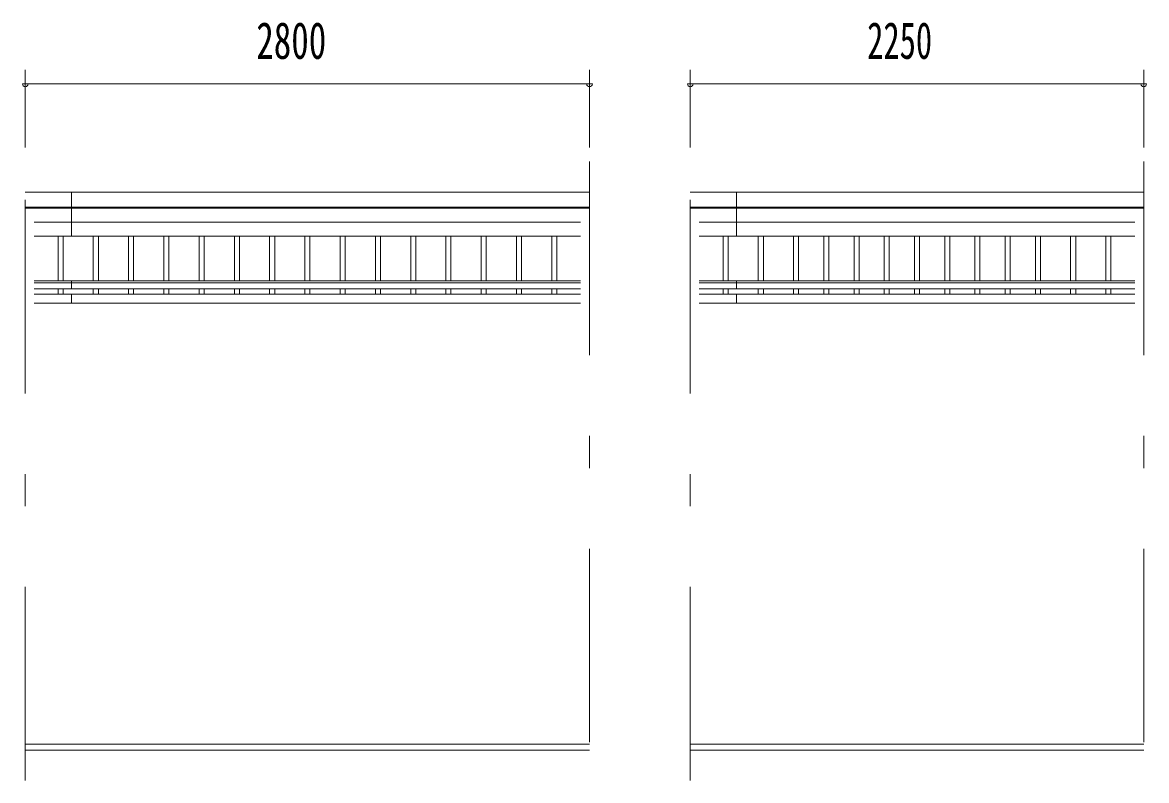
# Model space of a CAD drawing. Units: millimetres, scale not verified. Extents: x -34086 to 34091, y -14700 to 14700.
# Drawn here: x -20044 to -14466, y 2978 to 6738 of the extents above; entities that cross this region are included whole.
import ezdxf
from ezdxf.enums import TextEntityAlignment as Align

# ---------------------------------------------------------------- set-up
doc = ezdxf.new("R2010")
doc.units = ezdxf.units.MM
doc.header["$LTSCALE"] = 80
doc.linetypes.add('USER3', pattern=[24, 12, -5, 2, -5])
for name, color, linetype, lineweight in [('0-2_1-07BOLD', 7, 'Continuous', 18), ('0-3_1-27CENTER', 3, 'USER3', 18), ('0-4_1-47THIN', 4, 'Continuous', 18), ('0-5_1-57DIM', 3, 'Continuous', 18)]:
    doc.layers.add(name, color=color, linetype=linetype, lineweight=lineweight)
doc.styles.add('ＭＳ ゴシック', font='')
doc.styles.get('ＭＳ ゴシック').set_extended_font_data('MS Gothic')

msp = doc.modelspace()

# ---------------------------------------------------------------- linework, layer by layer
at = {"layer": '0-2_1-07BOLD'}
for p, q in [((-17230.22, 5896.54), (-20030.22, 5896.54)), ((-19800.22, 5678.35), (-19800.22, 5896.54)), ((-14480.22, 5896.54), (-16730.22, 5896.54)), ((-16500.22, 5896.54), (-16500.22, 5678.35)), ((-20030.22, 5821.39), (-17230.22, 5821.39)), ((-17230.22, 5817.32), (-20030.22, 5817.32)), ((-16730.22, 5821.39), (-14480.22, 5821.39)), ((-14480.22, 5817.32), (-16730.22, 5817.32)), ((-19985.67, 5747.84), (-17274.77, 5747.84)), ((-16685.67, 5747.84), (-14524.77, 5747.84)), ((-17274.77, 5678.35), (-19985.67, 5678.35)), ((-14524.77, 5678.35), (-16685.67, 5678.35)), ((-19985.67, 5456.72), (-17274.77, 5456.72)), ((-17274.77, 5446.3), (-19985.67, 5446.3)), ((-19985.67, 5416.69), (-17274.77, 5416.69)), ((-19800.22, 5456.72), (-19800.22, 5416.69)), ((-16685.67, 5456.72), (-14524.77, 5456.72)), ((-14524.77, 5446.3), (-16685.67, 5446.3)), ((-16685.67, 5416.69), (-14524.77, 5416.69)), ((-16500.22, 5456.72), (-16500.22, 5416.69)), ((-17274.77, 5390.36), (-19985.67, 5390.36)), ((-19800.22, 5390.36), (-19800.22, 5345.36)), ((-14524.77, 5390.36), (-16685.67, 5390.36)), ((-16500.22, 5390.36), (-16500.22, 5345.36)), ((-19985.67, 5345.36), (-17274.77, 5345.36)), ((-16685.67, 5345.36), (-14524.77, 5345.36)), ((-20030.22, 3157.54), (-17230.22, 3157.54)), ((-17230.22, 3127.54), (-20030.22, 3127.54)), ((-16730.22, 3157.54), (-14480.22, 3157.54)), ((-14480.22, 3127.54), (-16730.22, 3127.54))]:
    msp.add_line(p, q, dxfattribs=at)
at = {"layer": '0-3_1-27CENTER'}
for p, q in [((-20030.22, 2977.54), (-20030.22, 6047.54)), ((-17230.22, 6047.54), (-17230.22, 2977.54)), ((-16730.22, 2977.54), (-16730.22, 6047.54)), ((-14480.22, 6047.54), (-14480.22, 2977.54))]:
    msp.add_line(p, q, dxfattribs=at)
at = {"layer": '0-4_1-47THIN'}
for p, q in [((-19867.71, 5678.35), (-19867.71, 5456.72)), ((-19842.71, 5456.72), (-19842.71, 5678.35)), ((-19692.72, 5678.35), (-19692.72, 5456.72)), ((-19667.72, 5456.72), (-19667.72, 5678.35)), ((-19517.71, 5678.35), (-19517.71, 5456.72)), ((-19492.71, 5456.72), (-19492.71, 5678.35)), ((-19342.72, 5678.35), (-19342.72, 5456.72)), ((-19317.71, 5456.72), (-19317.71, 5678.35)), ((-19167.72, 5678.35), (-19167.72, 5456.72)), ((-19142.71, 5456.72), (-19142.71, 5678.35)), ((-18992.71, 5678.35), (-18992.71, 5456.72)), ((-18967.71, 5456.72), (-18967.71, 5678.35)), ((-18817.71, 5678.35), (-18817.71, 5456.72)), ((-18792.72, 5456.72), (-18792.72, 5678.35)), ((-18642.72, 5678.35), (-18642.72, 5456.72)), ((-18617.72, 5456.72), (-18617.72, 5678.35)), ((-18467.72, 5678.35), (-18467.72, 5456.72)), ((-18442.71, 5456.72), (-18442.71, 5678.35)), ((-18292.72, 5678.35), (-18292.72, 5456.72)), ((-18267.72, 5456.72), (-18267.72, 5678.35)), ((-18117.72, 5678.35), (-18117.72, 5456.72)), ((-18092.72, 5456.72), (-18092.72, 5678.35)), ((-17942.72, 5678.35), (-17942.72, 5456.72)), ((-17917.71, 5456.72), (-17917.71, 5678.35)), ((-17767.71, 5678.35), (-17767.71, 5456.72)), ((-17742.71, 5456.72), (-17742.71, 5678.35)), ((-17592.72, 5678.35), (-17592.72, 5456.72)), ((-17567.71, 5456.72), (-17567.71, 5678.35)), ((-17417.72, 5678.35), (-17417.72, 5456.72)), ((-17392.71, 5456.72), (-17392.71, 5678.35)), ((-16567.71, 5678.35), (-16567.71, 5456.72)), ((-16542.71, 5456.72), (-16542.71, 5678.35)), ((-16392.72, 5456.72), (-16392.72, 5678.35)), ((-16367.71, 5678.35), (-16367.71, 5456.72)), ((-16217.71, 5678.35), (-16217.71, 5456.72)), ((-16192.71, 5456.72), (-16192.71, 5678.35)), ((-16067.72, 5456.72), (-16067.72, 5678.35)), ((-16042.72, 5678.35), (-16042.72, 5456.72)), ((-15917.72, 5678.35), (-15917.72, 5456.72)), ((-15892.71, 5456.72), (-15892.71, 5678.35)), ((-15767.72, 5456.72), (-15767.72, 5678.35)), ((-15742.72, 5678.35), (-15742.72, 5456.72)), ((-15617.71, 5678.35), (-15617.71, 5456.72)), ((-15592.71, 5456.72), (-15592.71, 5678.35)), ((-15467.72, 5456.72), (-15467.72, 5678.35)), ((-15442.71, 5678.35), (-15442.71, 5456.72)), ((-15317.72, 5678.35), (-15317.72, 5456.72)), ((-15292.72, 5456.72), (-15292.72, 5678.35)), ((-15167.72, 5456.72), (-15167.72, 5678.35)), ((-15142.72, 5678.35), (-15142.72, 5456.72)), ((-15017.72, 5678.35), (-15017.72, 5456.72)), ((-14992.72, 5456.72), (-14992.72, 5678.35)), ((-14842.72, 5456.72), (-14842.72, 5678.35)), ((-14817.72, 5678.35), (-14817.72, 5456.72)), ((-14667.72, 5678.35), (-14667.72, 5456.72)), ((-14642.72, 5456.72), (-14642.72, 5678.35)), ((-19867.71, 5390.36), (-19867.71, 5416.69)), ((-19842.71, 5416.69), (-19842.71, 5390.36)), ((-19692.72, 5390.36), (-19692.72, 5416.69)), ((-19667.72, 5416.69), (-19667.72, 5390.36)), ((-19517.71, 5390.36), (-19517.71, 5416.69)), ((-19492.71, 5416.69), (-19492.71, 5390.36)), ((-19342.72, 5390.36), (-19342.72, 5416.69)), ((-19317.71, 5416.69), (-19317.71, 5390.36)), ((-19167.72, 5390.36), (-19167.72, 5416.69)), ((-19142.71, 5416.69), (-19142.71, 5390.36)), ((-18992.71, 5390.36), (-18992.71, 5416.69)), ((-18967.71, 5416.69), (-18967.71, 5390.36)), ((-18817.71, 5390.36), (-18817.71, 5416.69)), ((-18792.72, 5416.69), (-18792.72, 5390.36)), ((-18642.72, 5390.36), (-18642.72, 5416.69)), ((-18617.72, 5416.69), (-18617.72, 5390.36)), ((-18467.72, 5390.36), (-18467.72, 5416.69)), ((-18442.71, 5416.69), (-18442.71, 5390.36)), ((-18292.72, 5390.36), (-18292.72, 5416.69)), ((-18267.72, 5416.69), (-18267.72, 5390.36)), ((-18117.72, 5390.36), (-18117.72, 5416.69)), ((-18092.72, 5416.69), (-18092.72, 5390.36)), ((-17942.72, 5390.36), (-17942.72, 5416.69)), ((-17917.71, 5416.69), (-17917.71, 5390.36)), ((-17767.71, 5390.36), (-17767.71, 5416.69)), ((-17742.71, 5416.69), (-17742.71, 5390.36)), ((-17592.72, 5390.36), (-17592.72, 5416.69)), ((-17567.71, 5416.69), (-17567.71, 5390.36)), ((-17417.72, 5390.36), (-17417.72, 5416.69)), ((-17392.71, 5416.69), (-17392.71, 5390.36)), ((-16567.71, 5416.69), (-16567.71, 5390.36)), ((-16542.71, 5390.36), (-16542.71, 5416.69)), ((-16392.72, 5390.36), (-16392.72, 5416.69)), ((-16367.71, 5416.69), (-16367.71, 5390.36)), ((-16217.71, 5416.69), (-16217.71, 5390.36)), ((-16192.71, 5390.36), (-16192.71, 5416.69)), ((-16067.72, 5390.36), (-16067.72, 5416.69)), ((-16042.72, 5416.69), (-16042.72, 5390.36)), ((-15917.72, 5416.69), (-15917.72, 5390.36)), ((-15892.71, 5390.36), (-15892.71, 5416.69)), ((-15767.72, 5390.36), (-15767.72, 5416.69)), ((-15742.72, 5416.69), (-15742.72, 5390.36)), ((-15617.71, 5416.69), (-15617.71, 5390.36)), ((-15592.71, 5390.36), (-15592.71, 5416.69)), ((-15467.72, 5390.36), (-15467.72, 5416.69)), ((-15442.71, 5416.69), (-15442.71, 5390.36)), ((-15317.72, 5416.69), (-15317.72, 5390.36)), ((-15292.72, 5390.36), (-15292.72, 5416.69)), ((-15167.72, 5390.36), (-15167.72, 5416.69)), ((-15142.72, 5416.69), (-15142.72, 5390.36)), ((-15017.72, 5416.69), (-15017.72, 5390.36)), ((-14992.72, 5390.36), (-14992.72, 5416.69)), ((-14842.72, 5390.36), (-14842.72, 5416.69)), ((-14817.72, 5416.69), (-14817.72, 5390.36)), ((-14667.72, 5416.69), (-14667.72, 5390.36)), ((-14642.72, 5390.36), (-14642.72, 5416.69))]:
    msp.add_line(p, q, dxfattribs=at)
at = {"layer": '0-5_1-57DIM'}
for p, q in [((-20030.22, 6117.54), (-20030.22, 6502.54)), ((-17230.22, 6502.54), (-17230.22, 6117.54)), ((-16730.22, 6117.54), (-16730.22, 6502.54)), ((-14480.22, 6502.54), (-14480.22, 6117.54)), ((-20016.22, 6432.54), (-20044.22, 6432.54)), ((-20030.22, 6432.54), (-17230.22, 6432.54)), ((-17216.22, 6432.54), (-17244.22, 6432.54)), ((-16716.22, 6432.54), (-16744.22, 6432.54)), ((-16730.22, 6432.54), (-14480.22, 6432.54)), ((-14466.22, 6432.54), (-14494.22, 6432.54))]:
    msp.add_line(p, q, dxfattribs=at)
for centre in [(-20030.22, 6432.54), (-17230.22, 6432.54), (-16730.22, 6432.54), (-14480.22, 6432.54)]:
    msp.add_arc(centre, 14, 180, 0, dxfattribs=at)

# ---------------------------------------------------------------- texts
at = {"layer": '0-5_1-57DIM', "color": 7, "style": 'ＭＳ ゴシック'}
for s, width, p in [('2800', 0.7, (-18884, 6502.54)), ('2250', 0.65, (-15852.57, 6502.54))]:
    msp.add_text(s, height=182.3, dxfattribs=dict(at, width=width)).set_placement(p, align=Align.BOTTOM_LEFT)

doc.saveas('drawing.dxf')
